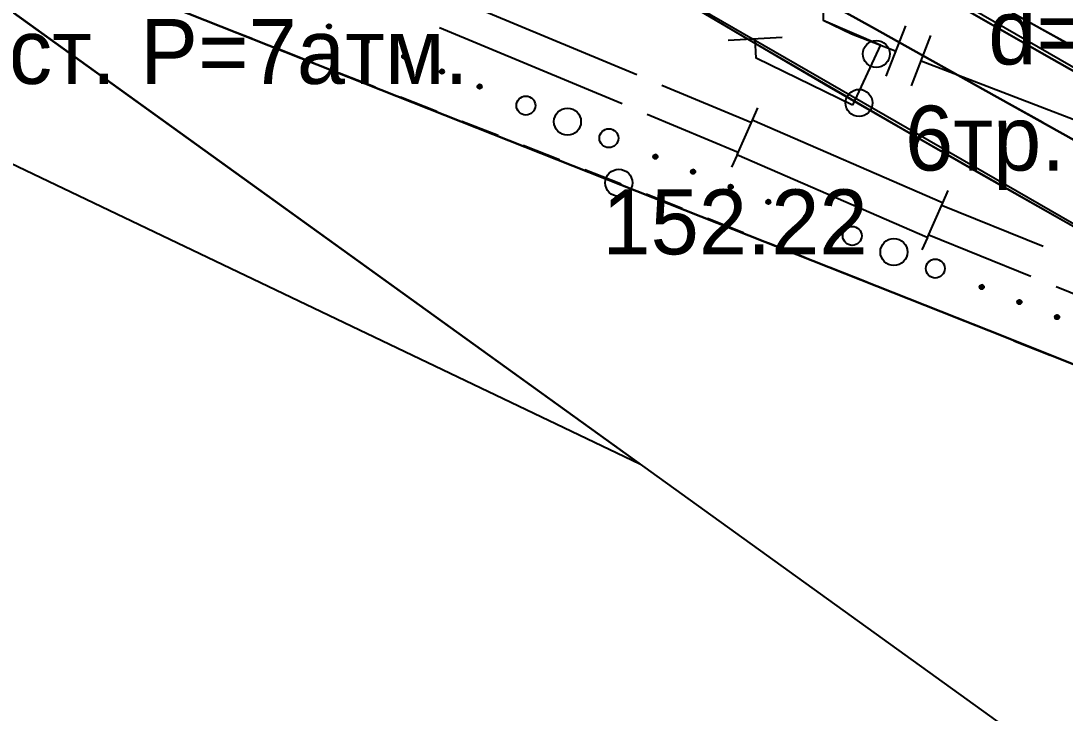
# Model space of a CAD drawing. Header units: metres. Extents: x -2743 to 126, y 13412 to 13916.
# Drawn here: x -1924.21 to -1904.9, y 13636.41 to 13649.22 of the extents above; entities that cross this region are included whole.
import ezdxf

# ---------------------------------------------------------------- set-up
doc = ezdxf.new("R2010")
doc.units = ezdxf.units.M
for name, color, linetype in [('link-улица Берзарина_Граница работ$0$ГП_Граница проектирования', 7, 'Continuous'), ('link-улица Берзарина_Покрытия — Новые$0$ДВ_ПП_Газон_Р', 7, 'Continuous'), ('link-улица Берзарина_Покрытия — Новые$0$ДВ_ПП_Тип6_У_ТР_3м за счет Газона', 7, 'Continuous'), ('link_улица Берзарина_борта$0$ДВ_ГП_П_Борт_Пониженный_бетонный', 7, 'Continuous'), ('output[1-12]_3_ДЖКХ-24_03233pp$0$Газопровод проектный', 7, 'Continuous'), ('output[1-12]_3_ДЖКХ-24_03233tp$0$Горизонтали', 7, 'Continuous'), ('output[1-12]_3_ДЖКХ-24_03233tp$0$Граница улицы', 7, 'Continuous'), ('output[1-12]_3_ДЖКХ-24_03233tp$0$Полоса деревьев', 7, 'Continuous'), ('output[1-12]_3_ДЖКХ-24_03233tp$0$Топографические объекты', 7, 'Continuous'), ('output[1-12]_3_ДЖКХ-24_03233tp$0$Указатель подз коммуникаций', 7, 'Continuous'), ('output[1-12]_3_ДЖКХ-24_03233tp$0$Фонтаны', 7, 'Continuous'), ('output[1-12]_3_ДЖКХ-24_03233up$0$Газопровод', 7, 'Continuous'), ('output[1-12]_3_ДЖКХ-24_03233up$0$Кабель электрический', 7, 'Continuous'), ('output[1-12]_brd$0$Граница заказа', 7, 'Continuous'), ('output[23]_3_ДЖКХ-25_01840up$0$Газопровод', 7, 'Continuous'), ('output[23]_brd$0$Граница заказа', 7, 'Continuous')]:
    doc.layers.add(name, color=color, linetype=linetype)

msp = doc.modelspace()

# ---------------------------------------------------------------- linework, layer by layer
at = {"layer": 'link-улица Берзарина_Граница работ$0$ГП_Граница проектирования'}
msp.add_lwpolyline([(-1884.084, 13633.61), (-1896.781, 13639.677), (-1906.314, 13643.487), (-1921.402, 13649.466), (-1933.159, 13654.092), (-1928.779, 13664.629), (-1988.079, 13698.859), (-1995.299, 13686.451), (-2001.646, 13689.693), (-2002.701, 13690.383), (-2013.582, 13696.083)], dxfattribs=at)
at = {"layer": 'link-улица Берзарина_Покрытия — Новые$0$ДВ_ПП_Газон_Р'}
for points in [[(-1916.788, 13654.433), (-1918.336, 13660.194), (-1918.543, 13660.745), (-1918.852, 13661.24), (-1919.25, 13661.666), (-1919.727, 13662.01), (-1921.057, 13662.782), (-1924.025, 13650.498), (-1921.402, 13649.466), (-1906.314, 13643.487), (-1901.729, 13641.655), (-1901.051, 13643.356), (-1904.338, 13645.181), (-1907.606, 13647.038), (-1910.855, 13648.927), (-1914.086, 13650.848), (-1915.013, 13651.535), (-1915.785, 13652.378), (-1916.383, 13653.353), (-1916.788, 13654.433)], [(-1879.353, 13640.318), (-1894.466, 13647.696), (-1906.359, 13656.037), (-1914.678, 13661.817), (-1914.794, 13661.651), (-1914.3, 13655.07), (-1912.025, 13652.95), (-1911.621, 13652.574), (-1901.274, 13646.798), (-1890.376, 13640.83), (-1879.589, 13635.615), (-1870.241, 13631.304), (-1862.925, 13628.448), (-1862.923, 13628.456), (-1862.795, 13629.211), (-1862.693, 13630.127), (-1862.787, 13630.75), (-1863.064, 13631.638), (-1863.395, 13632.302), (-1863.885, 13632.989), (-1864.326, 13633.201), (-1869.304, 13635.43), (-1872.548, 13637.008), (-1879.353, 13640.318)], [(-1901.274, 13646.798), (-1910.327, 13651.852), (-1910.497, 13651.618), (-1907.92, 13650.107), (-1905.331, 13648.616), (-1902.731, 13647.146), (-1900.119, 13645.696), (-1899.965, 13646.081), (-1901.274, 13646.798)]]:
    msp.add_lwpolyline(points, close=True, dxfattribs=at)
at = {"layer": 'link-улица Берзарина_Покрытия — Новые$0$ДВ_ПП_Тип6_У_ТР_3м за счет Газона'}
for points in [[(-1910.497, 13651.618), (-1911.216, 13650.63), (-1910.59, 13650.28), (-1908.48, 13649.103), (-1906.37, 13647.925), (-1904.26, 13646.747), (-1902.15, 13645.569), (-1900.525, 13644.678), (-1900.119, 13645.696), (-1902.731, 13647.146), (-1905.331, 13648.616), (-1907.92, 13650.107), (-1910.497, 13651.618)], [(-1902.15, 13645.569), (-1904.26, 13646.747), (-1906.37, 13647.925), (-1908.48, 13649.103), (-1910.59, 13650.28), (-1911.216, 13650.63), (-1911.974, 13649.587), (-1909.263, 13647.996), (-1906.538, 13646.427), (-1903.801, 13644.88), (-1901.051, 13643.356), (-1900.525, 13644.678), (-1902.15, 13645.569)]]:
    msp.add_lwpolyline(points, close=True, dxfattribs=at)
at = {"layer": 'link_улица Берзарина_борта$0$ДВ_ГП_П_Борт_Пониженный_бетонный'}
for points in [[(-2000.536, 13689.126), (-1999.131, 13692.209), (-1997.803, 13694.464), (-1996.055, 13696.374), (-1993.952, 13697.883), (-1991.555, 13698.935), (-1988.993, 13699.465), (-1986.403, 13699.453), (-1983.872, 13698.908), (-1981.484, 13697.839), (-1919.727, 13662.01), (-1919.25, 13661.666), (-1918.852, 13661.24), (-1918.543, 13660.745), (-1918.336, 13660.194), (-1916.788, 13654.433), (-1916.383, 13653.353), (-1915.785, 13652.378), (-1915.013, 13651.535), (-1914.086, 13650.848), (-1901.556, 13643.634), (-1888.766, 13636.904), (-1875.729, 13630.666)], [(-1874.213, 13632.723), (-1887.39, 13639.011), (-1900.315, 13645.804), (-1912.971, 13653.095), (-1913.434, 13653.439), (-1913.82, 13653.86), (-1914.119, 13654.347), (-1914.321, 13654.887), (-1915.645, 13659.814), (-1915.678, 13660.031), (-1915.664, 13660.247), (-1915.603, 13660.455), (-1915.498, 13660.648), (-1914.653, 13661.853)]]:
    msp.add_lwpolyline(points, dxfattribs=at)
at = {"layer": 'output[1-12]_3_ДЖКХ-24_03233pp$0$Газопровод проектный'}
for points in [[(-1909.392, 13650.059), (-1909.378, 13649.229), (-1908.318, 13648.77)], [(-1910.134, 13648.911), (-1911.132, 13648.856)], [(-1908.832, 13647.658), (-1910.614, 13648.529), (-1910.633, 13648.883)], [(-1908.318, 13648.77), (-1908.832, 13647.658)]]:
    msp.add_lwpolyline(points, dxfattribs=at)
at = {"layer": 'output[1-12]_3_ДЖКХ-24_03233tp$0$Горизонтали'}
msp.add_circle((-1913.155, 13646.221), 0.25, dxfattribs=at)
at = {"layer": 'output[1-12]_3_ДЖКХ-24_03233tp$0$Граница улицы'}
for points in [[(-1920.601, 13649.151), (-1919.931, 13648.887)], [(-1919.465, 13648.704), (-1918.795, 13648.44)], [(-1918.329, 13648.257), (-1917.659, 13647.993)], [(-1917.193, 13647.81), (-1916.523, 13647.546)], [(-1916.057, 13647.363), (-1915.387, 13647.099)], [(-1914.922, 13646.916), (-1914.251, 13646.652)], [(-1913.786, 13646.469), (-1913.155, 13646.221), (-1913.115, 13646.205)], [(-1912.651, 13646.019), (-1911.982, 13645.752)], [(-1911.517, 13645.566), (-1910.848, 13645.299)], [(-1910.384, 13645.113), (-1909.714, 13644.846)], [(-1909.25, 13644.66), (-1908.581, 13644.393)], [(-1908.117, 13644.207), (-1907.873, 13644.11), (-1907.447, 13643.94)], [(-1906.983, 13643.754), (-1906.314, 13643.487)], [(-1905.85, 13643.301), (-1905.18, 13643.034)]]:
    msp.add_lwpolyline(points, dxfattribs=at)
at = {"layer": 'output[1-12]_3_ДЖКХ-24_03233tp$0$Полоса деревьев'}
for points in [[(-1918.484, 13649.091), (-1918.555, 13649.119)], [(-1918.487, 13649.087), (-1918.555, 13649.114)], [(-1918.49, 13649.083), (-1918.555, 13649.109)], [(-1918.481, 13649.095), (-1918.554, 13649.124)], [(-1918.496, 13649.08), (-1918.554, 13649.103)], [(-1918.478, 13649.1), (-1918.553, 13649.129)], [(-1918.502, 13649.076), (-1918.552, 13649.097)], [(-1918.478, 13649.105), (-1918.55, 13649.133)], [(-1918.477, 13649.11), (-1918.546, 13649.137)], [(-1918.511, 13649.075), (-1918.546, 13649.089)], [(-1918.477, 13649.115), (-1918.543, 13649.142)], [(-1918.478, 13649.121), (-1918.539, 13649.145)], [(-1918.479, 13649.127), (-1918.533, 13649.148)], [(-1918.522, 13649.074), (-1918.53, 13649.077)], [(-1918.481, 13649.133), (-1918.528, 13649.151)], [(-1918.489, 13649.141), (-1918.517, 13649.152)], [(-1917.79, 13648.809), (-1917.859, 13648.836)], [(-1917.794, 13648.805), (-1917.859, 13648.831)], [(-1917.787, 13648.813), (-1917.858, 13648.841)], [(-1917.785, 13648.817), (-1917.857, 13648.846)], [(-1917.8, 13648.801), (-1917.857, 13648.824)], [(-1917.782, 13648.821), (-1917.856, 13648.851)], [(-1917.805, 13648.798), (-1917.855, 13648.818)], [(-1917.781, 13648.826), (-1917.853, 13648.855)], [(-1917.78, 13648.831), (-1917.85, 13648.859)], [(-1917.78, 13648.837), (-1917.847, 13648.863)], [(-1917.781, 13648.843), (-1917.842, 13648.867)], [(-1917.783, 13648.849), (-1917.837, 13648.87)], [(-1917.785, 13648.855), (-1917.831, 13648.873)], [(-1917.792, 13648.863), (-1917.82, 13648.874)], [(-1917.814, 13648.797), (-1917.85, 13648.811)], [(-1917.826, 13648.796), (-1917.834, 13648.799)], [(-1917.091, 13648.535), (-1917.162, 13648.563)], [(-1917.094, 13648.53), (-1917.162, 13648.558)], [(-1917.097, 13648.527), (-1917.162, 13648.552)], [(-1917.088, 13648.539), (-1917.161, 13648.568)], [(-1917.103, 13648.523), (-1917.161, 13648.546)], [(-1917.085, 13648.543), (-1917.16, 13648.573)], [(-1917.109, 13648.52), (-1917.159, 13648.54)], [(-1917.084, 13648.548), (-1917.157, 13648.577)], [(-1917.084, 13648.553), (-1917.153, 13648.581)], [(-1917.118, 13648.519), (-1917.153, 13648.533)], [(-1917.084, 13648.559), (-1917.15, 13648.585)], [(-1917.084, 13648.564), (-1917.146, 13648.589)], [(-1917.086, 13648.571), (-1917.14, 13648.592)], [(-1917.129, 13648.518), (-1917.137, 13648.521)], [(-1917.088, 13648.577), (-1917.135, 13648.595)], [(-1917.096, 13648.585), (-1917.123, 13648.596)], [(-1916.397, 13648.252), (-1916.466, 13648.28)], [(-1916.401, 13648.248), (-1916.466, 13648.274)], [(-1916.394, 13648.257), (-1916.465, 13648.285)], [(-1916.392, 13648.261), (-1916.464, 13648.29)], [(-1916.407, 13648.245), (-1916.464, 13648.268)], [(-1916.389, 13648.265), (-1916.463, 13648.295)], [(-1916.412, 13648.242), (-1916.462, 13648.262)], [(-1916.388, 13648.27), (-1916.46, 13648.299)], [(-1916.387, 13648.275), (-1916.457, 13648.303)], [(-1916.421, 13648.24), (-1916.457, 13648.254)], [(-1916.387, 13648.28), (-1916.454, 13648.307)], [(-1916.388, 13648.286), (-1916.449, 13648.311)], [(-1916.39, 13648.292), (-1916.444, 13648.314)], [(-1916.433, 13648.239), (-1916.441, 13648.243)], [(-1916.392, 13648.298), (-1916.438, 13648.317)], [(-1916.399, 13648.307), (-1916.427, 13648.318)], [(-1915.698, 13647.978), (-1915.769, 13648.007)], [(-1915.701, 13647.974), (-1915.769, 13648.002)], [(-1915.704, 13647.97), (-1915.769, 13647.996)], [(-1915.695, 13647.983), (-1915.768, 13648.012)], [(-1915.71, 13647.967), (-1915.768, 13647.99)], [(-1915.692, 13647.987), (-1915.767, 13648.017)], [(-1915.716, 13647.964), (-1915.766, 13647.984)], [(-1915.691, 13647.992), (-1915.764, 13648.021)], [(-1915.691, 13647.997), (-1915.76, 13648.025)], [(-1915.725, 13647.962), (-1915.76, 13647.976)], [(-1915.691, 13648.002), (-1915.757, 13648.029)], [(-1915.691, 13648.008), (-1915.753, 13648.033)], [(-1915.693, 13648.014), (-1915.747, 13648.036)], [(-1915.736, 13647.961), (-1915.744, 13647.965)], [(-1915.695, 13648.02), (-1915.742, 13648.039)], [(-1915.703, 13648.029), (-1915.73, 13648.04)], [(-1912.45, 13646.676), (-1912.519, 13646.704)], [(-1912.454, 13646.672), (-1912.519, 13646.698)], [(-1912.448, 13646.68), (-1912.518, 13646.709)], [(-1912.445, 13646.685), (-1912.517, 13646.714)], [(-1912.46, 13646.669), (-1912.517, 13646.692)], [(-1912.442, 13646.689), (-1912.516, 13646.719)], [(-1912.441, 13646.694), (-1912.513, 13646.723)], [(-1912.44, 13646.699), (-1912.51, 13646.727)], [(-1912.44, 13646.704), (-1912.507, 13646.731)], [(-1912.441, 13646.71), (-1912.502, 13646.735)], [(-1912.443, 13646.716), (-1912.497, 13646.738)], [(-1912.445, 13646.722), (-1912.491, 13646.741)], [(-1912.452, 13646.731), (-1912.48, 13646.742)], [(-1912.465, 13646.666), (-1912.515, 13646.686)], [(-1912.474, 13646.664), (-1912.51, 13646.678)], [(-1912.486, 13646.663), (-1912.494, 13646.667)], [(-1911.754, 13646.398), (-1911.823, 13646.425)], [(-1911.758, 13646.394), (-1911.823, 13646.42)], [(-1911.751, 13646.402), (-1911.822, 13646.43)], [(-1911.748, 13646.406), (-1911.821, 13646.435)], [(-1911.763, 13646.391), (-1911.821, 13646.414)], [(-1911.745, 13646.411), (-1911.82, 13646.44)], [(-1911.769, 13646.388), (-1911.819, 13646.408)], [(-1911.745, 13646.416), (-1911.817, 13646.445)], [(-1911.744, 13646.421), (-1911.813, 13646.449)], [(-1911.778, 13646.386), (-1911.813, 13646.4)], [(-1911.744, 13646.426), (-1911.81, 13646.453)], [(-1911.745, 13646.432), (-1911.806, 13646.456)], [(-1911.746, 13646.438), (-1911.8, 13646.46)], [(-1911.789, 13646.385), (-1911.797, 13646.388)], [(-1911.748, 13646.444), (-1911.795, 13646.463)], [(-1911.756, 13646.453), (-1911.784, 13646.464)], [(-1911.057, 13646.12), (-1911.126, 13646.147)], [(-1911.061, 13646.116), (-1911.126, 13646.142)], [(-1911.055, 13646.124), (-1911.125, 13646.152)], [(-1911.052, 13646.128), (-1911.124, 13646.157)], [(-1911.067, 13646.113), (-1911.124, 13646.136)], [(-1911.049, 13646.133), (-1911.123, 13646.162)], [(-1911.072, 13646.11), (-1911.122, 13646.13)], [(-1911.048, 13646.138), (-1911.12, 13646.167)], [(-1911.047, 13646.143), (-1911.117, 13646.17)], [(-1911.081, 13646.108), (-1911.117, 13646.122)], [(-1911.047, 13646.148), (-1911.114, 13646.175)], [(-1911.048, 13646.154), (-1911.109, 13646.178)], [(-1911.05, 13646.16), (-1911.104, 13646.181)], [(-1911.052, 13646.166), (-1911.098, 13646.185)], [(-1911.059, 13646.174), (-1911.087, 13646.185)], [(-1911.093, 13646.107), (-1911.101, 13646.11)], [(-1910.358, 13645.846), (-1910.429, 13645.874)], [(-1910.361, 13645.842), (-1910.429, 13645.869)], [(-1910.364, 13645.838), (-1910.429, 13645.864)], [(-1910.355, 13645.85), (-1910.428, 13645.879)], [(-1910.37, 13645.835), (-1910.428, 13645.858)], [(-1910.352, 13645.854), (-1910.427, 13645.884)], [(-1910.376, 13645.831), (-1910.426, 13645.851)], [(-1910.352, 13645.859), (-1910.424, 13645.888)], [(-1910.351, 13645.864), (-1910.42, 13645.892)], [(-1910.385, 13645.83), (-1910.42, 13645.844)], [(-1910.351, 13645.87), (-1910.417, 13645.897)], [(-1910.352, 13645.876), (-1910.413, 13645.9)], [(-1910.353, 13645.882), (-1910.407, 13645.903)], [(-1910.396, 13645.829), (-1910.404, 13645.832)], [(-1910.355, 13645.888), (-1910.402, 13645.906)], [(-1910.363, 13645.896), (-1910.391, 13645.907)], [(-1909.664, 13645.563), (-1909.733, 13645.591)], [(-1909.668, 13645.56), (-1909.733, 13645.586)], [(-1909.661, 13645.568), (-1909.732, 13645.596)], [(-1909.659, 13645.572), (-1909.731, 13645.601)], [(-1909.674, 13645.556), (-1909.731, 13645.579)], [(-1909.656, 13645.576), (-1909.73, 13645.606)], [(-1909.679, 13645.553), (-1909.729, 13645.573)], [(-1909.655, 13645.581), (-1909.727, 13645.61)], [(-1909.654, 13645.586), (-1909.724, 13645.614)], [(-1909.688, 13645.552), (-1909.724, 13645.566)], [(-1909.654, 13645.592), (-1909.721, 13645.618)], [(-1909.655, 13645.597), (-1909.716, 13645.622)], [(-1909.657, 13645.604), (-1909.711, 13645.625)], [(-1909.7, 13645.551), (-1909.708, 13645.554)], [(-1909.659, 13645.61), (-1909.705, 13645.628)], [(-1909.666, 13645.618), (-1909.694, 13645.629)], [(-1906.414, 13644.265), (-1906.483, 13644.293)], [(-1906.418, 13644.262), (-1906.483, 13644.287)], [(-1906.411, 13644.27), (-1906.482, 13644.298)], [(-1906.408, 13644.274), (-1906.481, 13644.303)], [(-1906.423, 13644.258), (-1906.481, 13644.281)], [(-1906.406, 13644.278), (-1906.48, 13644.308)], [(-1906.429, 13644.255), (-1906.479, 13644.275)], [(-1906.405, 13644.283), (-1906.477, 13644.312)], [(-1906.404, 13644.288), (-1906.473, 13644.316)], [(-1906.438, 13644.254), (-1906.473, 13644.268)], [(-1906.404, 13644.294), (-1906.471, 13644.32)], [(-1906.405, 13644.299), (-1906.466, 13644.324)], [(-1906.406, 13644.306), (-1906.46, 13644.327)], [(-1906.449, 13644.253), (-1906.457, 13644.256)], [(-1906.408, 13644.312), (-1906.455, 13644.33)], [(-1906.416, 13644.32), (-1906.444, 13644.331)], [(-1905.717, 13643.987), (-1905.786, 13644.015)], [(-1905.721, 13643.983), (-1905.786, 13644.009)], [(-1905.715, 13643.992), (-1905.785, 13644.02)], [(-1905.712, 13643.996), (-1905.784, 13644.025)], [(-1905.727, 13643.98), (-1905.784, 13644.003)], [(-1905.709, 13644), (-1905.783, 13644.03)], [(-1905.732, 13643.977), (-1905.782, 13643.997)], [(-1905.708, 13644.005), (-1905.781, 13644.034)], [(-1905.707, 13644.01), (-1905.777, 13644.038)], [(-1905.741, 13643.975), (-1905.777, 13643.989)], [(-1905.707, 13644.016), (-1905.774, 13644.042)], [(-1905.708, 13644.021), (-1905.769, 13644.046)], [(-1905.71, 13644.027), (-1905.764, 13644.049)], [(-1905.712, 13644.034), (-1905.758, 13644.052)], [(-1905.719, 13644.042), (-1905.747, 13644.053)], [(-1905.753, 13643.974), (-1905.761, 13643.978)], [(-1905.021, 13643.709), (-1905.09, 13643.737)], [(-1905.025, 13643.705), (-1905.09, 13643.731)], [(-1905.018, 13643.713), (-1905.089, 13643.742)], [(-1905.015, 13643.718), (-1905.088, 13643.747)], [(-1905.03, 13643.702), (-1905.088, 13643.725)], [(-1905.012, 13643.722), (-1905.087, 13643.752)], [(-1905.036, 13643.699), (-1905.086, 13643.719)], [(-1905.012, 13643.727), (-1905.084, 13643.756)], [(-1905.011, 13643.732), (-1905.08, 13643.76)], [(-1905.045, 13643.697), (-1905.08, 13643.711)], [(-1905.011, 13643.737), (-1905.077, 13643.764)], [(-1905.012, 13643.743), (-1905.073, 13643.768)], [(-1905.013, 13643.749), (-1905.067, 13643.771)], [(-1905.056, 13643.696), (-1905.064, 13643.7)], [(-1905.015, 13643.755), (-1905.062, 13643.774)], [(-1905.023, 13643.764), (-1905.051, 13643.775)]]:
    msp.add_lwpolyline(points, dxfattribs=at)
for centre, radius in [((-1918.516, 13649.113), 0.04), ((-1917.819, 13648.835), 0.04), ((-1917.123, 13648.557), 0.04), ((-1916.426, 13648.279), 0.04), ((-1915.73, 13648.001), 0.04), ((-1914.874, 13647.649), 0.175), ((-1914.105, 13647.352), 0.25), ((-1913.339, 13647.046), 0.175), ((-1912.479, 13646.703), 0.04), ((-1911.783, 13646.425), 0.04), ((-1911.086, 13646.146), 0.04), ((-1910.39, 13645.868), 0.04), ((-1909.693, 13645.59), 0.04), ((-1908.838, 13645.239), 0.175), ((-1908.068, 13644.941), 0.25), ((-1907.302, 13644.635), 0.175), ((-1906.443, 13644.292), 0.04), ((-1905.747, 13644.014), 0.04), ((-1905.05, 13643.736), 0.04)]:
    msp.add_circle(centre, radius, dxfattribs=at)
at = {"layer": 'output[1-12]_3_ДЖКХ-24_03233tp$0$Топографические объекты'}
for points in [[(-1908.48, 13649.103), (-1909.098, 13649.448)], [(-1904.754, 13648.741), (-1905.367, 13649.083)], [(-1907.425, 13648.514), (-1908.043, 13648.859)], [(-1906.37, 13647.925), (-1906.988, 13648.27)], [(-1905.315, 13647.336), (-1905.933, 13647.681)]]:
    msp.add_lwpolyline(points, dxfattribs=at)
at = {"layer": 'output[1-12]_3_ДЖКХ-24_03233tp$0$Указатель подз коммуникаций'}
msp.add_circle((-1908.712, 13647.699), 0.25, dxfattribs=at)
at = {"layer": 'output[1-12]_3_ДЖКХ-24_03233tp$0$Фонтаны'}
msp.add_circle((-1908.394, 13648.605), 0.25, dxfattribs=at)
at = {"layer": 'output[1-12]_3_ДЖКХ-24_03233up$0$Газопровод'}
for points in [[(-1909.414, 13651.34), (-1909.378, 13649.229), (-1908.849, 13648.974), (-1908.028, 13648.658)], [(-1908.208, 13648.191), (-1907.848, 13649.125)], [(-1907.741, 13648.012), (-1907.382, 13648.945)], [(-1907.561, 13648.478), (-1904.222, 13647.193)]]:
    msp.add_lwpolyline(points, dxfattribs=at)
at = {"layer": 'output[1-12]_3_ДЖКХ-24_03233up$0$Кабель электрический'}
for points in [[(-1912.823, 13648.215), (-1916.117, 13649.587)], [(-1913.096, 13647.679), (-1916.474, 13649.086)], [(-1910.715, 13647.337), (-1912.362, 13648.023)], [(-1910.945, 13646.783), (-1912.634, 13647.487)], [(-1910.591, 13647.61), (-1910.69, 13647.381)], [(-1910.69, 13647.381), (-1910.97, 13646.739)], [(-1907.17, 13645.851), (-1910.69, 13647.381)], [(-1910.969, 13646.739), (-1911.069, 13646.51)], [(-1907.45, 13645.209), (-1910.97, 13646.739)], [(-1907.071, 13646.08), (-1907.17, 13645.851)], [(-1907.17, 13645.851), (-1907.45, 13645.209)], [(-1905.307, 13645.042), (-1907.197, 13645.808)], [(-1907.449, 13645.209), (-1907.549, 13644.98)], [(-1905.532, 13644.486), (-1907.423, 13645.252)], [(-1901.287, 13642.766), (-1905.068, 13644.298)]]:
    msp.add_lwpolyline(points, dxfattribs=at)
at = {"layer": 'output[1-12]_brd$0$Граница заказа'}
msp.add_lwpolyline([(-2346.581, 13797.271), (-2166.599, 13756.435), (-2146.461, 13744.448), (-2137.057, 13735.438), (-2116.083, 13730.556), (-2106.947, 13730.964), (-2106.947, 13685.73), (-2024.861, 13668.702), (-2016.466, 13689.267), (-1943.717, 13663.309), (-1875.376, 13614.096), (-1826.303, 13588.476), (-1816.168, 13541.725), (-1765.892, 13527.485), (-1735.115, 13529.544), (-1686.146, 13524.756), (-1676.411, 13564.262), (-1525.599, 13535.005), (-1412.062, 13512.979), (-1427.758, 13454.715), (-1407.548, 13450.243), (-1398.752, 13489.999), (-1344.683, 13479.798), (-1272.603, 13462.997)], dxfattribs=at)
at = {"layer": 'output[23]_brd$0$Граница заказа'}
msp.add_lwpolyline([(-1912.765, 13641.02), (-1943.717, 13663.309), (-2005.475, 13685.345), (-1912.765, 13641.02)], dxfattribs=at)

# ---------------------------------------------------------------- texts
at = {"layer": 'output[1-12]_3_ДЖКХ-24_03233tp$0$Горизонтали'}
msp.add_text('152.22', height=1.2, dxfattribs=at).set_placement((-1913.46, 13644.898))
at = {"layer": 'output[1-12]_3_ДЖКХ-24_03233up$0$Газопровод'}
msp.add_text('d=325ср.д.ст.', height=1.2, dxfattribs=at).set_placement((-1906.323, 13648.41))
at = {"layer": 'output[1-12]_3_ДЖКХ-24_03233up$0$Кабель электрический'}
msp.add_text('6тр.', height=1.2, dxfattribs=at).set_placement((-1907.862, 13646.448))
at = {"layer": 'output[23]_3_ДЖКХ-25_01840up$0$Газопровод'}
msp.add_text('d=700ст. P=7атм.', height=1.2, dxfattribs=at).set_placement((-1928.946, 13648.05))

doc.saveas('drawing.dxf')
